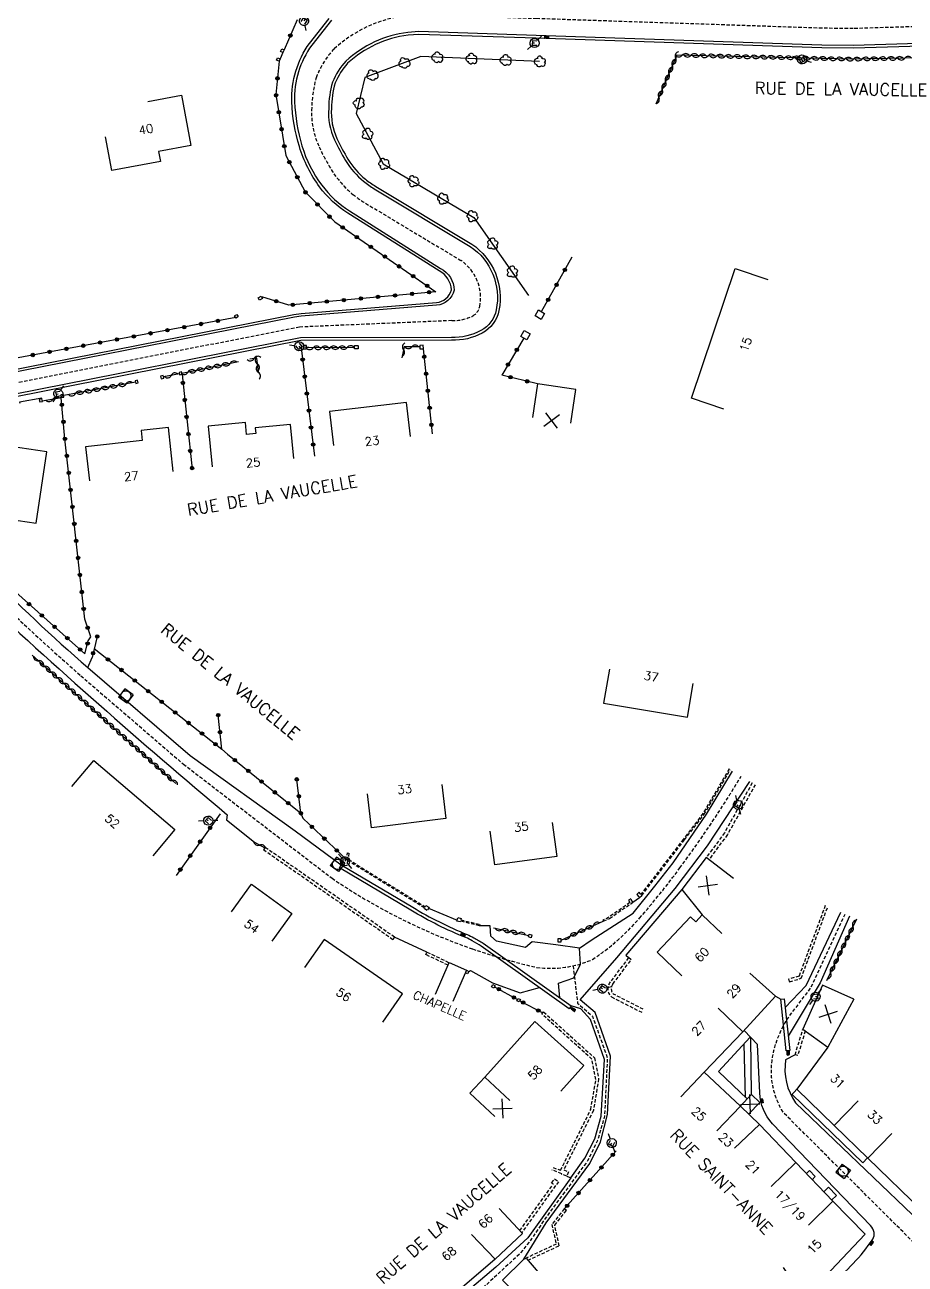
# Model space of a CAD drawing. Header units: millimetres. Extents: x 151000 to 152000, y 111999 to 113000.
# Drawn here: x 151248.1 to 151376.7, y 112367.7 to 112548.8 of the extents above; entities that cross this region are included whole.
import ezdxf
from ezdxf.enums import TextEntityAlignment as Align

# ---------------------------------------------------------------- set-up
doc = ezdxf.new("R2010")
doc.units = ezdxf.units.MM
doc.linetypes.add('DASHED', pattern=[0.75, 0.5, -0.25])
doc.layers.get('0').update_dxf_attribs({"linetype": 'CONTINUOUS'})
for name, color, linetype in [('W0001', 6, 'DASHED'), ('W0008', 7, 'CONTINUOUS'), ('W0100', 7, 'CONTINUOUS'), ('W0112', 1, 'DASHED'), ('W0300', 7, 'CONTINUOUS'), ('W0302', 3, 'CONTINUOUS'), ('W0310', 3, 'CONTINUOUS'), ('W0322', 7, 'CONTINUOUS'), ('W0334', 7, 'CONTINUOUS'), ('W0400', 7, 'CONTINUOUS'), ('W0420', 7, 'CONTINUOUS'), ('W0471', 7, 'CONTINUOUS'), ('W0984', 7, 'CONTINUOUS'), ('W0989', 7, 'CONTINUOUS'), ('W0991', 7, 'CONTINUOUS'), ('W1102', 7, 'CONTINUOUS')]:
    doc.layers.add(name, color=color, linetype=linetype)
doc.styles.get("Standard").update_dxf_attribs({"font": 'romans.shx', "width": 0.85})

# ---------------------------------------------------------------- blocks, each defined once
blk = doc.blocks.new('T471')
for p, q in [((-0.333334, 0.333334), (-0.333334, -0.333334)), ((-0.333334, 0.333334), (0.333334, 0.333334)), ((-0.333334, 0), (0, 0)), ((0.500001, 0.500001), (1.000002, 1.000002)), ((-0.500001, -0.500001), (-1.000002, -1.000002)), ((-0.333334, -0.333334), (0.333334, -0.333334))]:
    blk.add_line(p, q)
blk.add_ellipse((0, 0), major_axis=(0.471405, 0.471405), ratio=1, start_param=5.4977871438, end_param=11.780972451)
blk = doc.blocks.new('T400')
for p, q in [((-0.15, 0.3), (0.15, 0.3)), ((-0.15, -0.25), (-0.15, 0.3)), ((-0.15, 0.15), (0.15, 0.15)), ((-0.15, 0), (0.15, 0)), ((0.15, 0.3), (0.15, -0.25)), ((-0.15, -0.15), (0.15, -0.15)), ((-0.15, -0.25), (-0.15, -0.3)), ((-0.15, -0.3), (0.15, -0.3)), ((0.15, -0.3), (0.15, -0.25))]:
    blk.add_line(p, q)
blk = doc.blocks.new('T420')
for p, q in [((0.75, 0.75), (-0.75, 0.75)), ((-0.75, 0.75), (-0.75, -0.75)), ((0.75, 0.75), (0.75, -0.75)), ((0.75, -0.75), (-0.75, -0.75))]:
    blk.add_line(p, q)
blk.add_ellipse((0, 0), major_axis=(-0.53, 0.53), ratio=1, start_param=3.926991, end_param=10.210176)
blk = doc.blocks.new('t322o')
at = {"color": 0, "linetype": 'Continuous'}
for radius in [0.25, 0.15]:
    blk.add_circle((0, 0), radius, dxfattribs=at)
blk = doc.blocks.new('T300')
for p, q in [((-0.8, 0.51), (-0.86, 0.34)), ((-0.86, 0.34), (-0.86, 0.17)), ((-0.86, 0.17), (-0.74, 0.06)), ((-0.69, 0.63), (-0.8, 0.51)), ((-0.8, -0.06), (-0.74, 0.06)), ((-0.74, 0.06), (-0.69, 0.11)), ((-0.57, 0.69), (-0.69, 0.63)), ((-0.46, 0.69), (-0.57, 0.69)), ((-0.29, 0.63), (-0.46, 0.69)), ((-0.29, 0.63), (-0.17, 0.74)), ((-0.23, 0.57), (-0.29, 0.63)), ((-0.17, 0.74), (-0.06, 0.8)), ((-0.06, 0.8), (0.06, 0.8)), ((0.06, 0.8), (0.23, 0.74)), ((0.23, 0.74), (0.34, 0.63)), ((0.34, 0.63), (0.4, 0.51)), ((0.46, 0.46), (0.34, 0.46)), ((0.4, 0.51), (0.4, 0.46)), ((0.57, 0.4), (0.46, 0.46)), ((0.57, 0.4), (0.69, 0.29)), ((0.69, 0.29), (0.74, 0.17)), ((0.74, 0.06), (0.69, -0.17)), ((0.74, 0.17), (0.74, 0.06)), ((-0.8, -0.17), (-0.8, -0.06)), ((-0.8, -0.23), (-0.8, -0.17)), ((-0.74, -0.34), (-0.8, -0.23)), ((-0.69, -0.4), (-0.74, -0.34)), ((-0.51, -0.46), (-0.69, -0.4)), ((-0.4, -0.46), (-0.51, -0.46)), ((-0.4, -0.46), (-0.34, -0.46)), ((-0.34, -0.46), (-0.34, -0.4)), ((-0.34, -0.51), (-0.34, -0.46)), ((-0.29, -0.63), (-0.34, -0.51)), ((-0.17, -0.74), (-0.29, -0.63)), ((-0.06, -0.8), (-0.17, -0.74)), ((0.06, -0.8), (-0.06, -0.8)), ((0.17, -0.74), (0.06, -0.8)), ((0.23, -0.69), (0.17, -0.74)), ((0.29, -0.46), (0.23, -0.46)), ((0.29, -0.63), (0.23, -0.69)), ((0.46, -0.4), (0.29, -0.46)), ((0.34, -0.51), (0.29, -0.63)), ((0.34, -0.51), (0.34, -0.46)), ((0.57, -0.34), (0.46, -0.4)), ((0.63, -0.29), (0.57, -0.34)), ((0.69, -0.17), (0.63, -0.29))]:
    blk.add_line(p, q)
blk = doc.blocks.new('t991o')
at = {"color": 0, "linetype": 'Continuous'}
for p, q in [((-1, 1), (1, -1)), ((-1, -1), (1, 1))]:
    blk.add_line(p, q, dxfattribs=at)
blk = doc.blocks.new('t310o')
at = {"color": 0, "linetype": 'Continuous'}
for centre, start, end in [((-0.5, 0.38), 216.8699, 323.1304), ((0.5, -0.37), 36.8699, 143.1303)]:
    blk.add_arc(centre, 0.625, start, end, dxfattribs=at)
blk = doc.blocks.new('t112o')
at = {"color": 0, "linetype": 'Continuous'}
for p, q in [((-0.5, 0.5), (0.5, 0.5)), ((-0.5, -0.5), (-0.5, 0.5)), ((0.5, 0.5), (0.5, -0.5)), ((0.5, -0.5), (-0.5, -0.5))]:
    blk.add_line(p, q, dxfattribs=at)

msp = doc.modelspace()

# ---------------------------------------------------------------- linework, layer by layer
at = {"layer": 'W0001'}
for points in [[(151431.96, 112550.12), (151369.07, 112548.23), (151364.55, 112548.28), (151322.84, 112549.68), (151305.6, 112550.25), (151303.77, 112550.12, 0.157937), (151293.25, 112545.24, 0.10203), (151290.68, 112541.17, 0.068392), (151289.99, 112536.68, 0.126492), (151291.06, 112530.95, 0.027406), (151292.83, 112527.65, 0.084349), (151296, 112524.01, 0.038006), (151297.85, 112522.71), (151311.8, 112514.34, -0.298336), (151314.52, 112507.62, -0.223987), (151313.53, 112506.29, -0.133296), (151310.44, 112505.57), (151288.18, 112504.63), (151246.11, 112496.31), (151228.71, 112492.82, -0.05948), (151216.68, 112491.83)], [(151216.11, 112488.23, -0.200094), (151225.84, 112483.94), (151228.66, 112480.66), (151241.03, 112467.99, 0.019287), (151256.26, 112453.71), (151271.23, 112440.8), (151292.95, 112424.12, 0.066059), (151313.46, 112413.8, 0.027001), (151322.86, 112411.1, 0.13771), (151330.99, 112412.25, 0.066805), (151337.86, 112418.28, 0.020258), (151343.76, 112425.62, 0.023905), (151352.71, 112439.02, 0.023905)]]:
    msp.add_lwpolyline(points, format="xyb", dxfattribs=at)
at = {"layer": 'W0001', "flags": 128}
for points in [[(151431.51, 112424.3), (151383.7, 112373.72, 0.278726), (151376.66, 112329.54)], [(151380.07, 112368.75), (151358.88, 112389.9, -0.174155), (151357.22, 112397.52, -0.131208), (151360.23, 112404.61), (151362.85, 112408.05), (151367.9, 112418.88)]]:
    msp.add_lwpolyline(points, format="xyb", dxfattribs=at)
msp.add_lwpolyline([(151328.15, 112411.32), (151328.83, 112405.88), (151330.99, 112403.96), (151333.17, 112397.9), (151332.75, 112389.38), (151331.75, 112385.83), (151330.28, 112382.84), (151328.22, 112380.05), (151324.09, 112374.43), (151322.1, 112371.45), (151320.44, 112369.32), (151308.06, 112357.88), (151316.96, 112329.42)], dxfattribs=at)
at = {"layer": 'W0008'}
for points in [[(151292.88, 112549.45), (151289.98, 112545.82, 0.165863), (151287.48, 112537.55, 0.065055), (151288.56, 112531.09, 0.086163), (151291.46, 112525.35, 0.091621), (151295.5, 112521.59), (151308.81, 112513.18, -0.27441), (151310.79, 112510, -0.314182), (151308.23, 112507.81), (151288.46, 112506.23), (151287.45, 112506.09), (151235.48, 112495.85), (151228.48, 112494.45, -0.070157), (151223.74, 112494.13, -0.327778), (151218.61, 112498.5), (151218.6, 112521.12)], [(151411.97, 112547.05), (151369.09, 112545.76), (151364.5, 112545.81), (151322.76, 112547.21), (151305.65, 112547.78), (151304.01, 112547.66, 0.155897), (151294.98, 112543.48, 0.097885), (151293.02, 112540.38, 0.06793), (151292.46, 112536.58, 0.128175), (151293.3, 112532, 0.027406), (151294.94, 112528.94, 0.084349), (151297.57, 112525.92, 0.038128), (151299.12, 112524.83), (151313.14, 112516.42, -0.301007), (151316.94, 112507.14, -0.223987), (151314.7, 112504.12, -0.131743), (151310.4, 112503.1), (151288.34, 112503.06), (151246.42, 112494.77)], [(151194.83, 112435.52), (151194.63, 112435.88), (151197.39, 112439.13, 0.10325), (151205.51, 112453.43), (151213.24, 112474.67, -0.024016), (151215.25, 112478.68, -0.089172), (151218.27, 112482.34, -0.231304), (151222.85, 112483.5, -0.116592), (151224.17, 112482.88), (151240.53, 112466.17, 0.013071), (151277.65, 112433.4)], [(151242.15, 112469.09, 0.019281), (151257.29, 112454.89), (151272.21, 112442.04), (151287.55, 112431.04), (151294.27, 112426.09)], [(151310.71, 112357.06), (151310.51, 112356.83), (151310.91, 112355.03), (151313.49, 112347.57), (151317.34, 112337.64, 0.416967), (151321.74, 112335.92), (151328.12, 112339.1), (151329.85, 112340.16), (151359.84, 112360.72), (151365.65, 112364.85, 0.08859), (151371.94, 112371.41, 0.202069), (151372.13, 112372.38, 0.123745), (151371.63, 112373.4), (151357.31, 112388.27, -0.182976), (151355.42, 112392.78), (151355.12, 112399.82), (151353.14, 112401.86)], [(151360.6, 112398.33), (151359.21, 112397.6, 0.192731), (151360.66, 112391.32), (151377.75, 112374.94, 0.322522)]]:
    msp.add_lwpolyline(points, format="xyb", dxfattribs=at)
for points in [[(151329.09, 112413.9), (151330.79, 112415.08), (151336.96, 112419.04), (151340.12, 112422.96), (151342.77, 112426.38), (151347.65, 112433.49), (151351.45, 112439.78)], [(151320.96, 112368.49), (151324.24, 112373.8), (151330.62, 112382.46), (151332.19, 112385.6), (151333.21, 112389.63), (151333.63, 112398.15), (151331.39, 112404.53), (151329.21, 112406.37), (151334.55, 112412.52), (151343.05, 112422.62), (151347.78, 112428.86), (151353.96, 112438.27)], [(151359.14, 112405.26), (151362.19, 112408.44), (151367.26, 112419.16)], [(151368.55, 112418.59), (151364.23, 112408.84), (151359.58, 112401.06)], [(151327.82, 112380.35), (151329.9, 112383.26), (151331.34, 112386.04), (151332.25, 112389.39), (151332.75, 112397.63), (151330.71, 112403.49), (151329.3, 112405.03), (151327.9, 112405.47)]]:
    msp.add_lwpolyline(points, dxfattribs=at)
at = {"layer": 'W0100'}
for points in [[(151266.04, 112537.57), (151270.95, 112538.5), (151272.33, 112531.13), (151267.62, 112530.25), (151267.88, 112528.83), (151260.8, 112527.51), (151259.88, 112532.43)], [(151350.18, 112492.65), (151345.44, 112494.25), (151351.85, 112513.18), (151356.59, 112511.57)], [(151327.82, 112490.58), (151328.54, 112495.53), (151322.96, 112496.34), (151322.24, 112491.4)], [(151304.42, 112488.67), (151303.83, 112493.63), (151292.59, 112492.29), (151293.18, 112487.33)], [(151269.74, 112483.52), (151269.04, 112489.95), (151265.06, 112489.51), (151265.22, 112488.06), (151256.96, 112487.15), (151257.51, 112482.18)], [(151287.39, 112485.45), (151286.88, 112490.42), (151281.74, 112489.89), (151281.83, 112489.08), (151280.47, 112488.94), (151280.29, 112490.71), (151274.84, 112490.15), (151275.46, 112484.21)], [(151333.46, 112454.64), (151332.62, 112449.71), (151344.86, 112447.64), (151345.69, 112452.57)], [(151254.94, 112437.5), (151258.18, 112441.3), (151270.01, 112431.23), (151266.77, 112427.42)], [(151308.99, 112437.8), (151309.59, 112432.83), (151298.71, 112431.5), (151298.11, 112436.47)], [(151325.13, 112432.25), (151325.8, 112427.3), (151316.73, 112426.07), (151316.05, 112431.02)], [(151351.59, 112424.1), (151347.61, 112427.13), (151344.05, 112422.46), (151347.04, 112418.77), (151346.07, 112417.75), (151345.31, 112418.47), (151340.42, 112413.32), (151344.04, 112409.88)], [(151278.26, 112419.23), (151281.2, 112423.28), (151287.1, 112418.99), (151284.17, 112414.95)], [(151369.17, 112406.48), (151364.61, 112408.52), (151361.72, 112402.06), (151365.35, 112399.43), (151360.85, 112393.31), (151366.31, 112388.02), (151371.22, 112383.24), (151379.14, 112375.53), (151389.23, 112385.68), (151393.25, 112389.72), (151397.6, 112394.09), (151395.84, 112395.84), (151404.04, 112404.29), (151407.04, 112407.37), (151407.17, 112407.26), (151410.97, 112411.21), (151418.4, 112418.99), (151422.71, 112423.71)], [(151300.37, 112403.12), (151303.23, 112407.22), (151291.79, 112415.2), (151288.93, 112411.1)], [(151308.07, 112407.21), (151310.07, 112411.8), (151312.58, 112410.7), (151310.58, 112406.12)], [(151358.87, 112367.28), (151361.56, 112363.07), (151363.34, 112364.21), (151370.82, 112372.14), (151366.09, 112376.94), (151360.68, 112382.58), (151355.37, 112388.17), (151352.63, 112390.81), (151347.33, 112395.82), (151352.98, 112401.68), (151357.72, 112406.92), (151354, 112410.27)], [(151316.74, 112389.31), (151313.07, 112392.71), (151315.25, 112395.07), (151322.59, 112403.2), (151329.74, 112396.75), (151326.39, 112393.03)], [(151353.8, 112389.68), (151355.43, 112391.38), (151354.22, 112392.56), (151352.59, 112390.84)], [(151317.35, 112375.89), (151320.78, 112372.25), (151316.76, 112368.46), (151309.92, 112362.61), (151306.68, 112359.88), (151304.77, 112358.86), (151306.28, 112355.68)], [(151321.39, 112361.88), (151317.87, 112365.44), (151320.96, 112368.49), (151321.29, 112368.63), (151324.48, 112364.94)]]:
    msp.add_lwpolyline(points, dxfattribs=at)
msp.add_lwpolyline([(151251.28, 112486.42), (151243.33, 112487.57), (151241.78, 112477.14), (151249.73, 112475.99)], close=True, dxfattribs=at)
at = {"layer": 'W0112'}
for points in [[(151284.86, 112543.6), (151285, 112543.96), (151285.37, 112543.81), (151285.22, 112543.45)], [(151285.43, 112544.9), (151285.6, 112545.27), (151285.95, 112545.1), (151285.78, 112544.74)], [(151282.62, 112509.13), (151282.81, 112508.79), (151282.37, 112508.55), (151282.18, 112508.89)], [(151279.03, 112506.47), (151279.25, 112506.16), (151278.94, 112505.93), (151278.72, 112506.25)], [(151289.24, 112501.44), (151289.23, 112501.94), (151288.74, 112501.93), (151288.75, 112501.43)], [(151296.24, 112501.44), (151296.24, 112501.94), (151296.75, 112501.94), (151296.75, 112501.44)], [(151306.29, 112501.47), (151306.28, 112501.97), (151305.78, 112501.96), (151305.79, 112501.46)], [(151264.63, 112496.5), (151264.54, 112496.87), (151264.19, 112496.78), (151264.28, 112496.41)], [(151268.38, 112497.17), (151268.29, 112497.54), (151267.91, 112497.46), (151267.99, 112497.09)], [(151270.69, 112497.64), (151271.06, 112497.73), (151270.97, 112498.1), (151270.6, 112498.01)], [(151250.64, 112493.78), (151250.56, 112494.15), (151250.19, 112494.07), (151250.27, 112493.7)], [(151253.79, 112494.41), (151253.72, 112494.78), (151253.35, 112494.71), (151253.42, 112494.34)], [(151282.94, 112428.3), (151301.87, 112415.18), (151302.09, 112415.51), (151283.17, 112428.63)], [(151306.46, 112419.78), (151295.15, 112426.76), (151295.2, 112427.82), (151295.4, 112427.81), (151295.35, 112426.86), (151306.56, 112419.95), (151306.67, 112420.14), (151307.13, 112419.88), (151306.87, 112419.42), (151306.41, 112419.68)], [(151332.57, 112417.83), (151333.49, 112418.25), (151336.58, 112420.4), (151336.91, 112420.62), (151336.59, 112421.12), (151336.25, 112420.91), (151336.47, 112420.57), (151333.39, 112418.43), (151332.49, 112418.01)], [(151311.77, 112418.05), (151314.56, 112417.38), (151314.51, 112417.18), (151311.72, 112417.86), (151311.69, 112417.74), (151311.19, 112417.86), (151311.31, 112418.37), (151311.81, 112418.25)], [(151321.75, 112415.96), (151322.16, 112415.84), (151322.04, 112415.43), (151321.64, 112415.55)], [(151325.91, 112415.27), (151325.91, 112414.85), (151326.42, 112414.84), (151326.43, 112415.26)], [(151316.23, 112408.25), (151316.43, 112408.6), (151316.76, 112408.42), (151316.57, 112408.07)], [(151319.95, 112406.23), (151320.13, 112406.58), (151320.46, 112406.41), (151320.28, 112406.06)]]:
    msp.add_lwpolyline(points, close=True, dxfattribs=at)
for points in [[(151350.96, 112440.08), (151347.13, 112433.57), (151344.27, 112429.83), (151338.06, 112421.77), (151337.81, 112422.07), (151337.45, 112421.77), (151337.84, 112421.31), (151338.19, 112421.61), (151344.43, 112429.71), (151347.3, 112433.46), (151351.13, 112439.97)], [(151354.34, 112438.04), (151350.28, 112430.77), (151347.61, 112427.13)], [(151354.77, 112437.79), (151350.7, 112430.5), (151348.01, 112426.84)], [(151365, 112420.14), (151361.17, 112409.83), (151359.65, 112409.38), (151359.77, 112409), (151361.48, 112409.51), (151365.37, 112420)], [(151309.9, 112411.43), (151306.65, 112412.96), (151306.82, 112413.33), (151310.07, 112411.8)], [(151312.58, 112410.7), (151312.92, 112410.5), (151312.72, 112410.16), (151312.42, 112410.33)], [(151325.23, 112381.88), (151326.33, 112381.46), (151330.74, 112390.33), (151331.5, 112394.74), (151330.92, 112397.68), (151323.59, 112404.3), (151323.86, 112404.6), (151331.29, 112397.89), (151331.89, 112394.82), (151331.12, 112390.19), (151326.8, 112381.52), (151327.48, 112381.24), (151327.24, 112380.59), (151326.48, 112380.9), (151326.5, 112380.97), (151325.09, 112381.51)], [(151362.06, 112401.81), (151360.99, 112398.21), (151360.6, 112398.33), (151361.72, 112402.06)], [(151320.38, 112372.67), (151325.26, 112379.45), (151325.03, 112379.64), (151325.47, 112380.22), (151326.02, 112379.8), (151325.59, 112379.22), (151320.66, 112372.37)], [(151321.56, 112368.32), (151326.15, 112370.45), (151325.48, 112373.43), (151327.19, 112375.58), (151326.88, 112375.83), (151325.05, 112373.53), (151325.69, 112370.68), (151321.29, 112368.63)]]:
    msp.add_lwpolyline(points, dxfattribs=at)
msp.add_lwpolyline([(151338.41, 112404.99), (151334.05, 112407.21, -0.370463), (151333.98, 112408.67), (151336.66, 112412.23), (151336.26, 112412.53), (151333.58, 112408.97, 0.386202), (151333.76, 112406.8), (151338.18, 112404.54)], format="xyb", dxfattribs=at)
at = {"layer": 'W0302'}
msp.add_lwpolyline([(151323.26, 112543.43), (151305.94, 112544.15), (151297.75, 112541.06), (151296.49, 112535.81), (151300.41, 112528.49), (151313.64, 112520.64), (151321.64, 112509.25)], dxfattribs=at)
at = {"layer": 'W0310'}
for points in [[(151400.36, 112544.33), (151368.76, 112543.76), (151343.33, 112544.35), (151340.25, 112537.17)], [(151296.24, 112501.65), (151289.24, 112501.6)], [(151305.78, 112501.74), (151303.48, 112501.74), (151303.14, 112500.15)], [(151279.28, 112499.56), (151271.02, 112497.87)], [(151282.19, 112498.02), (151281.96, 112500.09), (151280.92, 112499.93)], [(151270.65, 112497.82), (151268.34, 112497.35)], [(151264.24, 112496.58), (151253.75, 112494.61)], [(151253.39, 112494.3), (151250.63, 112493.82)], [(151249.14, 112456.73), (151270.14, 112437.97)], [(151281.64, 112429.39), (151283.12, 112428.55)], [(151326.42, 112415.09), (151332.56, 112417.84)], [(151369.55, 112418.15), (151365.18, 112409.13)], [(151316.54, 112416.88), (151321.69, 112415.74)]]:
    msp.add_lwpolyline(points, dxfattribs=at)
at = {"layer": 'W0322'}
for points in [[(151287.86, 112549.49), (151285.95, 112545.1)], [(151285.22, 112543.45), (151284.76, 112538.58), (151286.2, 112529.69), (151289.01, 112524.38), (151293.34, 112519.98), (151308.11, 112509.8), (151286.65, 112507.84), (151282.68, 112509.03)], [(151323.54, 112506.88), (151328.04, 112514.88)], [(151278.89, 112506.01), (151242.57, 112499.32)], [(151320.97, 112503.02), (151317.74, 112497.61)], [(151288.45, 112501.58), (151290.4, 112485.76)], [(151307.61, 112489.05), (151306.29, 112501.47)], [(151271.04, 112497.72), (151272.53, 112483.86)], [(151322.96, 112496.34), (151317.74, 112497.61)], [(151246.76, 112465.89), (151256.86, 112456.89), (151257.35, 112458.81), (151257.72, 112459.36), (151256.83, 112461.96), (151253.94, 112488.3), (151253.39, 112494.3)], [(151258.65, 112459.43), (151257.89, 112456.35)], [(151258.22, 112457.67), (151276.84, 112442.98)], [(151276.84, 112442.98), (151276.33, 112447.95)], [(151277.68, 112442.26), (151288.41, 112433.61), (151288.67, 112432.9), (151295.15, 112426.76)], [(151288.41, 112433.61), (151287.8, 112438.57)], [(151276.59, 112433.53), (151270.18, 112424.52)], [(151316.68, 112408.28), (151320.04, 112406.42)], [(151320.37, 112406.24), (151323.72, 112404.45)], [(151326.88, 112375.83), (151334.46, 112384.29)]]:
    msp.add_lwpolyline(points, dxfattribs=at)
at = {"layer": 'W0334', "flags": 128}
msp.add_lwpolyline([(151223.74, 112494.13), (151223.77, 112494.53, 0.070187), (151228.4, 112494.84), (151235.4, 112496.25), (151287.38, 112506.48), (151288.42, 112506.63), (151308.2, 112508.21, 0.307854), (151310.39, 112510.05, 0.271199), (151308.61, 112512.83), (151295.28, 112521.25, -0.091621), (151291.14, 112525.11, -0.086163), (151288.18, 112530.98, -0.065055), (151287.08, 112537.54, -0.16606), (151289.66, 112546.07), (151292.55, 112549.68, 0.245669)], format="xyb", dxfattribs=at)
at = {"layer": 'W0334'}
msp.add_lwpolyline([(151412.01, 112546.65), (151369.1, 112545.36), (151364.49, 112545.41), (151322.74, 112546.81), (151305.65, 112547.38), (151304.05, 112547.26, 0.15619), (151295.23, 112543.16, 0.077453), (151293.41, 112540.29, 0.068444), (151292.86, 112536.57, 0.128528), (151293.67, 112532.17, 0.027406), (151295.28, 112529.15, 0.084349), (151297.82, 112526.23, 0.038128), (151299.33, 112525.18), (151313.36, 112516.75, -0.301338), (151317.33, 112507.06, -0.223987), (151314.89, 112503.76, -0.131554), (151310.4, 112502.7), (151288.38, 112502.66), (151246.5, 112494.38), (151229.23, 112490.91, 0.428351), (151227.25, 112486.48, 0.032876), (151228.13, 112484.7), (151227.78, 112484.5)], format="xyb", dxfattribs=at)
for points in [[(151285.78, 112544.74), (151285.37, 112543.81)], [(151250.56, 112494.15), (151250.54, 112494.25), (151247.31, 112493.64), (151247.34, 112493.5)], [(151257.29, 112454.89), (151257.89, 112456.35)], [(151276.84, 112442.98), (151277.68, 112442.26)], [(151277.65, 112433.4), (151277.52, 112432.65), (151281.64, 112429.39)], [(151344.05, 112422.46), (151335.86, 112412.91), (151336.26, 112412.53)], [(151336.91, 112420.62), (151337.84, 112421.31)], [(151307.06, 112419.75), (151311.23, 112418.02)], [(151326.24, 112406.66), (151326.03, 112408.78), (151328.28, 112409.56), (151329.25, 112411.58), (151329.09, 112413.9), (151325.62, 112414.41), (151322.18, 112414.83), (151321.19, 112413.99), (151316.98, 112414.91), (151316.15, 112415.66), (151316.05, 112417.15), (151314.51, 112417.18)], [(151306.82, 112413.33), (151302.09, 112415.51)], [(151312.92, 112410.5), (151313.17, 112410.67), (151316.4, 112408.85), (151320.41, 112407.4), (151323.26, 112408.16)], [(151357.72, 112406.92), (151358.51, 112406.47)], [(151353.58, 112391.89), (151349.39, 112395.88), (151354.05, 112400.92)], [(151354.22, 112392.56), (151354.14, 112400.83)], [(151353.34, 112392.12), (151353.16, 112399.96)], [(151360.02, 112392.38), (151360.85, 112393.31)], [(151371.18, 112383.28), (151370.51, 112382.55), (151360.17, 112392.55)], [(151363.07, 112380.09), (151363.54, 112380.54), (151362.7, 112381.43), (151362.23, 112380.97)], [(151327.24, 112380.59), (151327.82, 112380.35), (151321.53, 112371.58), (151316.89, 112367.33), (151307.29, 112359.17), (151305.16, 112358.03)], [(151365.93, 112377.11), (151366.62, 112377.77), (151365.48, 112378.98), (151364.78, 112378.31)]]:
    msp.add_lwpolyline(points, dxfattribs=at)
msp.add_lwpolyline([(151327.61, 112405.07), (151314.75, 112414.21, 0.010261), (151313.42, 112415, 0.033692), (151312.5, 112415.45, -0.040981), (151304.48, 112419.46), (151294.02, 112425.66), (151294.27, 112426.09), (151304.74, 112419.89, 0.040994), (151312.68, 112415.91, -0.033692), (151313.67, 112415.43, -0.010359), (151315.03, 112414.62), (151327.9, 112405.47)], format="xyb", close=True, dxfattribs=at)
at = {"layer": 'W0334', "flags": 128}
msp.add_lwpolyline([(151359.01, 112406.53), (151359.8, 112398.95), (151359.3, 112398.9), (151358.51, 112406.47)], close=True, dxfattribs=at)
at = {"layer": 'W1102'}
for p, q in [((151349.37, 112405.15), (151352.98, 112401.68)), ((151343.89, 112392.19), (151347.33, 112395.82)), ((151318.92, 112391.68), (151315.25, 112395.07)), ((151349.16, 112387.21), (151352.63, 112390.81)), ((151369.79, 112391.61), (151366.31, 112388.02)), ((151351.75, 112384.72), (151355.37, 112388.17)), ((151374.7, 112386.82), (151371.22, 112383.24)), ((151357.08, 112379.12), (151360.68, 112382.58)), ((151362.53, 112373.44), (151366.09, 112376.94)), ((151313.32, 112372.1), (151316.76, 112368.46))]:
    msp.add_line(p, q, dxfattribs=at)
at = {"layer": 'W1102', "flags": 128}
msp.add_lwpolyline([(151347.04, 112418.77), (151349.91, 112416.05)], dxfattribs=at)
at = {"layer": 'W1102'}
msp.add_lwpolyline([(151369.17, 112406.48), (151365.35, 112399.43)], dxfattribs=at)

# ---------------------------------------------------------------- block references
at = {"layer": 'W0112', "rotation": 239.9587176005705}
for p in [(151323.3, 112506.44), (151321.22, 112503.45)]:
    msp.add_blockref('t112o', p, dxfattribs=at)
at = {"layer": 'W0300'}
for p, rotation in [((151303.45, 112543.21), 200.69583186849), ((151308.27, 112544.05), 177.634914603162), ((151313.27, 112543.85), 177.634914603162), ((151318.26, 112543.64), 177.634914603162), ((151323.26, 112543.43), 177.634914603162), ((151298.77, 112541.44), 200.69583186849), ((151296.84, 112537.25), 256.49055146125), ((151298.15, 112532.71), 298.151938323627), ((151300.6, 112528.38), 329.308019598969), ((151304.9, 112525.83), 329.308019598969), ((151309.2, 112523.28), 329.308019598969), ((151313.5, 112520.73), 329.308019598969), ((151316.42, 112516.68), 305.057795038041), ((151319.29, 112512.59), 305.057795038041)]:
    msp.add_blockref('T300', p, dxfattribs=dict(at, rotation=rotation))
at = {"layer": 'W0310'}
for p, rotation in [((151343.15, 112543.93), 246.758983069887), ((151344.12, 112544.34), 178.672069094564), ((151345.37, 112544.31), 178.672069094564), ((151346.62, 112544.28), 178.672069094564), ((151347.87, 112544.25), 178.672069094564), ((151349.12, 112544.22), 178.672069094564), ((151350.37, 112544.19), 178.672069094564), ((151351.62, 112544.16), 178.672069094564), ((151352.87, 112544.13), 178.672069094564), ((151354.12, 112544.1), 178.672069094564), ((151355.37, 112544.08), 178.672069094564), ((151356.62, 112544.05), 178.672069094564), ((151357.87, 112544.02), 178.672069094564), ((151359.12, 112543.99), 178.672069094564), ((151360.37, 112543.96), 178.672069094564), ((151361.62, 112543.93), 178.672069094564), ((151362.87, 112543.9), 178.672069094564), ((151364.12, 112543.87), 178.672069094564), ((151365.37, 112543.84), 178.672069094564), ((151366.62, 112543.81), 178.672069094564), ((151367.87, 112543.79), 178.672069094564), ((151369.12, 112543.77), 181.021848703728), ((151370.37, 112543.79), 181.021848703728), ((151371.61, 112543.82), 181.021848703728), ((151372.86, 112543.84), 181.021848703728), ((151374.11, 112543.86), 181.021848703728), ((151375.36, 112543.88), 181.021848703728), ((151376.61, 112543.9), 181.021848703728), ((151342.16, 112541.63), 246.758983069887), ((151342.66, 112542.78), 246.758983069887), ((151341.18, 112539.34), 246.758983069887), ((151341.67, 112540.49), 246.758983069887), ((151340.68, 112538.19), 246.758983069887), ((151303.39, 112501.35), 258.045919755957), ((151281.55, 112500.03), 188.968667419446), ((151290.18, 112501.6), 180.440866352507), ((151291.43, 112501.61), 180.440866352507), ((151292.68, 112501.62), 180.440866352507), ((151293.93, 112501.63), 180.440866352507), ((151295.18, 112501.64), 180.440866352507), ((151304.6, 112501.74), 179.920692255807), ((151273.15, 112498.31), 191.526509420498), ((151274.38, 112498.56), 191.526509420498), ((151275.6, 112498.81), 191.526509420498), ((151276.83, 112499.06), 191.526509420498), ((151278.05, 112499.31), 191.526509420498), ((151282.05, 112499.26), 96.50231996441288), ((151282.19, 112498.02), 96.50231996441288), ((151269.46, 112497.58), 191.698334663065), ((151271.93, 112498.06), 191.526509420498), ((151255.47, 112494.93), 190.643487809365), ((151256.7, 112495.16), 190.643487809365), ((151257.93, 112495.39), 190.643487809365), ((151259.16, 112495.62), 190.643487809365), ((151260.38, 112495.85), 190.643487809365), ((151261.61, 112496.08), 190.643487809365), ((151262.84, 112496.31), 190.643487809365), ((151252.16, 112494.09), 189.85605857884), ((151250.08, 112455.89), 318.224652097347), ((151251.01, 112455.06), 318.224652097347), ((151251.94, 112454.23), 318.224652097347), ((151252.87, 112453.4), 318.224652097347), ((151253.81, 112452.56), 318.224652097347), ((151254.74, 112451.73), 318.224652097347), ((151255.67, 112450.9), 318.224652097347), ((151256.6, 112450.07), 318.224652097347), ((151257.53, 112449.23), 318.224652097347), ((151258.47, 112448.4), 318.224652097347), ((151259.4, 112447.57), 318.224652097347), ((151260.33, 112446.73), 318.224652097347), ((151261.26, 112445.9), 318.224652097347), ((151262.2, 112445.07), 318.224652097347), ((151263.13, 112444.24), 318.224652097347), ((151264.06, 112443.4), 318.224652097347), ((151264.99, 112442.57), 318.224652097347), ((151265.92, 112441.74), 318.224652097347), ((151266.86, 112440.9), 318.224652097347), ((151267.79, 112440.07), 318.224652097347), ((151268.72, 112439.24), 318.224652097347), ((151269.65, 112438.41), 318.224652097347), ((151282.38, 112428.97), 330.235621770144), ((151330, 112416.7), 24.1406793329591), ((151331.14, 112417.21), 24.1406793329591), ((151369.04, 112417.1), 244.163192078773), ((151317.76, 112416.61), 347.473408423919), ((151318.98, 112416.34), 347.473408423919), ((151320.2, 112416.07), 347.473408423919), ((151327.72, 112415.68), 24.1406793329591), ((151328.86, 112416.19), 24.1406793329591), ((151367.95, 112414.85), 244.163192078773), ((151368.5, 112415.97), 244.163192078773), ((151366.86, 112412.6), 244.163192078773), ((151367.41, 112413.72), 244.163192078773), ((151366.32, 112411.47), 244.163192078773), ((151365.78, 112410.35), 244.163192078773)]:
    msp.add_blockref('t310o', p, dxfattribs=dict(at, rotation=rotation))
at = {"layer": 'W0322'}
for p, rotation in [((151286.86, 112547.2), 246.5174215616491), ((151284.99, 112540.96), 264.631754707069), ((151284.78, 112538.48), 279.188577544969), ((151285.18, 112536.01), 279.188577544969), ((151285.58, 112533.54), 279.188577544969), ((151285.98, 112531.07), 279.188577544969), ((151286.72, 112528.72), 297.8392088601229), ((151287.88, 112526.51), 297.8392088601229), ((151289.07, 112524.31), 314.584844220897), ((151290.83, 112522.53), 314.584844220897), ((151292.58, 112520.75), 314.584844220897), ((151294.51, 112519.17), 325.41271800878), ((151296.57, 112517.76), 325.41271800878), ((151298.62, 112516.34), 325.41271800878), ((151300.68, 112514.92), 325.41271800878), ((151302.74, 112513.5), 325.41271800878), ((151326.97, 112512.98), 60.66596930757879), ((151304.8, 112512.08), 325.41271800878), ((151302.15, 112509.25), 185.202591100944), ((151304.64, 112509.48), 185.202591100944), ((151306.86, 112510.66), 325.41271800878), ((151307.13, 112509.71), 185.202591100944), ((151325.75, 112510.8), 60.66596930757879), ((151284.8, 112508.4), 163.370992449016), ((151287.21, 112507.89), 185.202591100944), ((151289.7, 112508.12), 185.202591100944), ((151292.19, 112508.35), 185.202591100944), ((151294.68, 112508.57), 185.202591100944), ((151297.17, 112508.8), 185.202591100944), ((151299.66, 112509.03), 185.202591100944), ((151324.52, 112508.62), 60.66596930757879), ((151276.28, 112505.53), 190.430601092137), ((151266.45, 112503.72), 190.430601092137), ((151268.91, 112504.17), 190.430601092137), ((151271.36, 112504.62), 190.430601092137), ((151273.82, 112505.08), 190.430601092137), ((151256.61, 112501.91), 190.430601092137), ((151259.07, 112502.36), 190.430601092137), ((151261.53, 112502.81), 190.430601092137), ((151263.99, 112503.26), 190.430601092137), ((151249.24, 112500.55), 190.430601092137), ((151251.7, 112501), 190.430601092137), ((151254.15, 112501.45), 190.430601092137), ((151306.42, 112500.3), 96.02228976810198), ((151319.94, 112501.3), 239.198915808877), ((151288.66, 112499.88), 277.0098516864392), ((151318.66, 112499.16), 239.198915808877), ((151288.97, 112497.39), 277.0098516864392), ((151306.69, 112497.81), 96.02228976810198), ((151319.02, 112497.3), 166.395262973903), ((151321.45, 112496.71), 166.395262973903), ((151271.17, 112496.47), 276.154121957996), ((151289.27, 112494.91), 277.0098516864392), ((151306.95, 112495.33), 96.02228976810198), ((151253.49, 112493.28), 275.22445043009), ((151271.44, 112493.98), 276.154121957996), ((151271.71, 112491.5), 276.154121957996), ((151289.58, 112492.43), 277.0098516864392), ((151307.21, 112492.84), 96.02228976810198), ((151253.72, 112490.79), 275.22445043009), ((151289.88, 112489.95), 277.0098516864392), ((151307.47, 112490.35), 96.02228976810198), ((151253.94, 112488.3), 275.22445043009), ((151271.97, 112489.01), 276.154121957996), ((151290.19, 112487.47), 277.0098516864392), ((151254.22, 112485.81), 276.2576077844855), ((151272.24, 112486.53), 276.154121957996), ((151272.51, 112484.04), 276.154121957996), ((151254.49, 112483.33), 276.2576077844855), ((151254.76, 112480.84), 276.2576077844855), ((151255.03, 112478.36), 276.2576077844855), ((151255.31, 112475.87), 276.2576077844855), ((151255.58, 112473.39), 276.2576077844855), ((151255.85, 112470.9), 276.2576077844855), ((151256.12, 112468.42), 276.2576077844855), ((151256.4, 112465.93), 276.2576077844855), ((151248.69, 112464.17), 318.290695586744), ((151250.56, 112462.51), 318.290695586744), ((151256.67, 112463.45), 276.2576077844855), ((151252.42, 112460.84), 318.290695586744), ((151257.26, 112460.7), 108.920650812542), ((151254.29, 112459.18), 318.290695586744), ((151258.65, 112459.43), 256.23265409325), ((151256.16, 112457.52), 318.290695586744), ((151257.25, 112458.4), 75.50084539205629), ((151258.05, 112457), 256.23265409325), ((151260.22, 112456.09), 321.727508284375), ((151262.19, 112454.54), 321.727508284375), ((151264.15, 112452.99), 321.727508284375), ((151266.11, 112451.44), 321.727508284375), ((151268.07, 112449.89), 321.727508284375), ((151270.04, 112448.34), 321.727508284375), ((151276.33, 112447.95), 95.8841282689539), ((151272, 112446.8), 321.727508284375), ((151273.96, 112445.25), 321.727508284375), ((151276.59, 112445.46), 95.8841282689539), ((151275.93, 112443.7), 321.727508284375), ((151278.77, 112441.38), 321.125527223758), ((151280.72, 112439.81), 321.125527223758), ((151287.8, 112438.57), 97.01223621386451), ((151282.66, 112438.24), 321.125527223758), ((151284.61, 112436.67), 321.125527223758), ((151286.55, 112435.1), 321.125527223758), ((151288.11, 112436.09), 97.01223621386451), ((151288.41, 112433.61), 97.01223621386451), ((151275.14, 112431.49), 234.5972341991728), ((151290.01, 112431.63), 316.54486399056), ((151273.69, 112429.46), 234.5972341991728), ((151291.82, 112429.91), 316.54486399056), ((151293.64, 112428.19), 316.54486399056), ((151272.24, 112427.42), 234.5972341991728), ((151270.79, 112425.38), 234.5972341991728), ((151317.33, 112407.92), 331.0463180034679), ((151319.52, 112406.71), 331.0463180034679), ((151320.87, 112405.97), 331.819377495942), ((151323.08, 112404.79), 331.819377495942), ((151333.97, 112383.74), 48.1694424743774), ((151332.3, 112381.88), 48.1694424743774), ((151330.63, 112380.02), 48.1694424743774), ((151328.96, 112378.15), 48.1694424743774), ((151327.3, 112376.29), 48.1694424743774)]:
    msp.add_blockref('t322o', p, dxfattribs=dict(at, rotation=rotation))
at = {"layer": 'W0400'}
for p, rotation in [((151324.28, 112546.96), 268.078995609128), ((151312.11, 112415.86), 65.26754465718399), ((151328.2, 112404.95), 54.593258941877), ((151359.58, 112398.6), 3.595042042360926), ((151355.73, 112391.6), 191.8071092242884), ((151371.73, 112370.83), 144.4719293963027)]:
    msp.add_blockref('T400', p, dxfattribs=dict(at, rotation=rotation))
at = {"layer": 'W0420'}
for p, rotation in [((151262.83, 112450.75), 324.0431615610941), ((151293.75, 112426.15), 323.586192594354), ((151367.61, 112381.33), 52.5898916167512)]:
    msp.add_blockref('T420', p, dxfattribs=dict(at, rotation=rotation))
at = {"layer": 'W0471'}
for p, rotation in [((151288.84, 112549.34), 236.648903313294), ((151322.54, 112546.13), 358.3336887286252), ((151361.6, 112543.72), 118.2971281967558), ((151288.14, 112501.83), 129.5083423448938), ((151252.96, 112494.88), 10.643487809365), ((151352.26, 112434.84), 58.8461067042223), ((151274.87, 112432.54), 318.476039701159), ((151294.86, 112426.6), 266.9530122546083), ((151332.44, 112408.01), 327.2761535716522), ((151363.58, 112406.81), 186.807407439253), ((151333.8, 112385.44), 63.44592222304971)]:
    msp.add_blockref('T471', p, dxfattribs=dict(at, rotation=rotation))
at = {"layer": 'W0991'}
for p, rotation in [((151325.03, 112490.99), 81.7082430397621), ((151347.84, 112423.06), 52.68656243212047), ((151365.44, 112404.27), 63.05949821300446), ((151317.83, 112390.49), 317.2064187606237), ((151354.01, 112391.12), 46.80323661517895)]:
    msp.add_blockref('t991o', p, dxfattribs=dict(at, rotation=rotation))

# ---------------------------------------------------------------- texts
at = {"layer": 'W0984'}
msp.add_text('CHAPELLE', height=1.25, rotation=336.4036, dxfattribs=at).set_placement((151308.68, 112405.54), align=Align.MIDDLE)
at = {"layer": 'W0989'}
for s, rotation, p in [('RUE DE LA VAUCELLE', 359.3092, (151367.29, 112539.41)), ('RUE DE LA VAUCELLE', 9.789, (151284.22, 112480.05)), ('RUE DE LA VAUCELLE', 320.8282, (151278.1, 112452.89)), ('RUE SAINT-ANNE', 313.9686, (151349.83, 112379.81)), ('RUE DE LA VAUCELLE', 41.4379, (151309.24, 112373.71))]:
    msp.add_text(s, height=1.75, rotation=rotation, dxfattribs=at).set_placement(p, align=Align.MIDDLE)
at = {"layer": 'W0991'}
for s, rotation, p in [('40', 10.6242, (151265.78, 112533.53)), ('15', 71.2875, (151353.38, 112502.11)), ('23', 6.7879, (151298.8, 112488)), ('25', 5.9226, (151281.42, 112484.83)), ('27', 6.2747, (151263.63, 112482.85)), ('37', 350.3957, (151339.57, 112453.6)), ('33', 6.9637, (151303.55, 112437.13)), ('52', 319.5996, (151260.86, 112432.46)), ('35', 7.7368, (151320.59, 112431.64)), ('54', 324.0432, (151281.22, 112417.09)), ('60', 46.4955, (151346.97, 112412.97)), ('56', 325.1151, (151294.65, 112407.11)), ('29', 47.9146, (151351.66, 112407.68)), ('27', 46.0395, (151346.53, 112402.19)), ('58', 47.9583, (151322.61, 112395.76)), ('31', 315.9088, (151366.81, 112394.49)), ('25', 316.6074, (151346.54, 112389.69)), ('33', 315.7466, (151372.25, 112389.22)), ('23', 316.0724, (151350.5, 112385.92)), ('21', 313.5509, (151354.45, 112381.88)), ('17/19', 313.8216, (151359.79, 112376.29)), ('66', 43.3132, (151315.38, 112374.03)), ('68', 40.5449, (151310.05, 112369.3)), ('15', 44.9573, (151363.4, 112370.32))]:
    msp.add_text(s, height=1.25, rotation=rotation, dxfattribs=at).set_placement(p, align=Align.MIDDLE)

doc.saveas('drawing.dxf')
